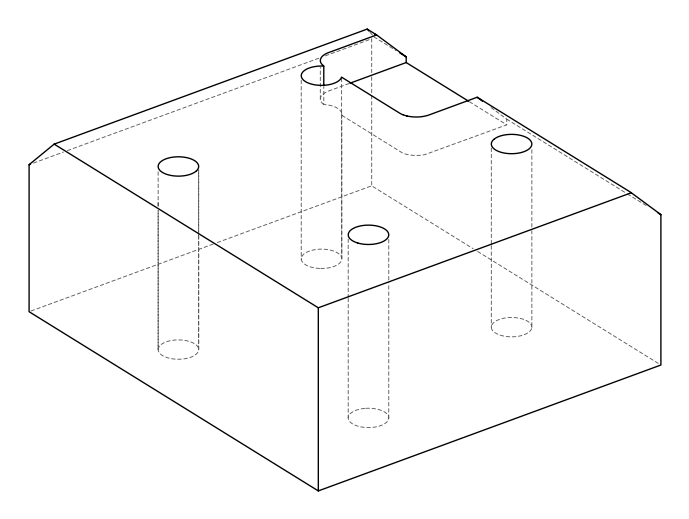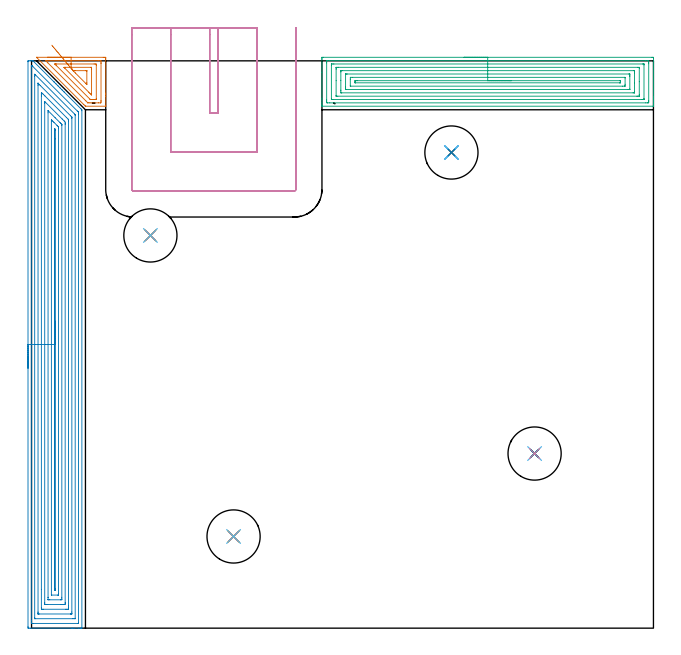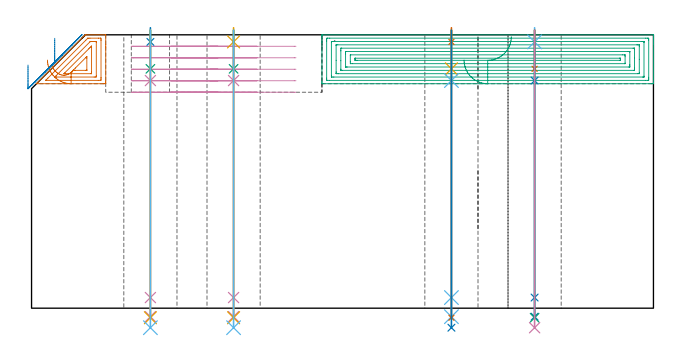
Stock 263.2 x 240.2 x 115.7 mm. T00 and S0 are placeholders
(PLAN: 24 operations, 18 tool changes, 40.1 min)
(1 AREA_MILL | FG_CHAMFER_SURFACE | UGT0205_001 | 1.47 min | 8234 mm3)
(2 AREA_MILL_1 | FG_CHAMFER_SURFACE_1 | UGT0205_001 | 16.81 min | 59201 mm3)
(3 AREA_MILL_2 | FG_CHAMFER_SURFACE_2 | UGT0205_001 | 9.24 min | 31762 mm3)
(4 MILL_OPEN_POCKET | POCKET_OPEN | UGT0201_105 | Follow Part, ap 5.5, ae 75% | 5.9 min | 142140 mm3)
(5 SPOT_DRILL | STEP1HOLE | NXT0321_9005460120000 | 0.05 min | 182 mm3)
(6 SPOT_DRILL_1 | STEP1HOLE_1 | NXT0321_9005460120000 | 0.05 min | 182 mm3)
(7 SPOT_DRILL_2 | STEP1HOLE_2 | NXT0321_9005460120000 | 0.05 min | 184 mm3)
(8 SPOT_DRILL_3 | STEP1HOLE_3 | NXT0321_9005460120000 | 0.05 min | 181 mm3)
(9 DRILL_BLIND_HOLE_INTO_CENTER | STEP1HOLE | NXT0301_067 | 0.07 min | 819 mm3)
(10 GUN_DRILL_THROUGH_HOLE | STEP1HOLE | UGT0307_006 | 0.56 min | 6501 mm3)
(11 DRILL_TO_ENLARGE_THROUGH_HOLE | STEP1HOLE | NXT0301_104 | 0.49 min | 10285 mm3)
(12 DRILL_TO_ENLARGE_THROUGH_HOLE_1 | STEP1HOLE | UGT0301_054 | 0.51 min | 28188 mm3)
(13 DRILL_BLIND_HOLE_INTO_CENTER_1 | STEP1HOLE_1 | NXT0301_067 | 0.07 min | 824 mm3)
(14 GUN_DRILL_THROUGH_HOLE_1 | STEP1HOLE_1 | UGT0307_006 | 0.56 min | 6491 mm3)
(15 DRILL_TO_ENLARGE_THROUGH_HOLE_2 | STEP1HOLE_1 | NXT0301_104 | 0.49 min | 10294 mm3)
(16 DRILL_TO_ENLARGE_THROUGH_HOLE_3 | STEP1HOLE_1 | UGT0301_054 | 0.51 min | 28184 mm3)
(17 DRILL_BLIND_HOLE_INTO_CENTER_2 | STEP1HOLE_2 | NXT0301_067 | 0.07 min | 822 mm3)
(18 GUN_DRILL_THROUGH_HOLE_2 | STEP1HOLE_2 | UGT0307_006 | 0.56 min | 6499 mm3)
(19 DRILL_TO_ENLARGE_THROUGH_HOLE_4 | STEP1HOLE_2 | NXT0301_104 | 0.49 min | 10291 mm3)
(20 DRILL_TO_ENLARGE_THROUGH_HOLE_5 | STEP1HOLE_2 | UGT0301_054 | 0.51 min | 28188 mm3)
(21 DRILL_BLIND_HOLE_INTO_CENTER_3 | STEP1HOLE_3 | NXT0301_067 | 0.07 min | 818 mm3)
(22 GUN_DRILL_THROUGH_HOLE_3 | STEP1HOLE_3 | UGT0307_006 | 0.56 min | 6497 mm3)
(23 DRILL_TO_ENLARGE_THROUGH_HOLE_6 | STEP1HOLE_3 | NXT0301_104 | 0.49 min | 10293 mm3)
(24 DRILL_TO_ENLARGE_THROUGH_HOLE_7 | STEP1HOLE_3 | UGT0301_054 | 0.51 min | 27244 mm3)
(TOOL UGT0205_001 | Chamfer Mill 20 x 3 x 45 deg. | D20 FL50 Z2)
(TOOL UGT0201_105 | End Mill 22 mm | D22 FL25 Z2)
(TOOL NXT0321_9005460120000 | NC Spot Drill, 142deg, 12mm, Carbide, Uncoated | D12 PA142 FL30 Z2)
(TOOL NXT0301_067 | Carbide Drill 9.6mm [860.1-0960-029A1-MM 2214] | D9.6 PA140 FL47 Z2)
(TOOL UGT0307_006 | Gun Drill 9 mm | D9 PA130 FL24 Z1)
(TOOL NXT0301_104 | Carbide Drill 14mm [860.1-1400-112A1-MM 2214] | D14 PA140 FL123 Z2)
(TOOL UGT0301_054 | Twist Drill 22.5 mm | D22.5 PA118 FL155 Z2)
(OP 1 AREA_MILL)
G17 G21 G94 G90
T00 M6
G54
G17 G0 G90 X6.75 Y241.6 S1061 M3
G43 Z125.7 H0
Z105.
G94 G1 X6.788 Z104.128 F250.
X6.902 Z103.264
X7.091 Z102.412
X7.353 Z101.58
X7.687 Z100.774
X8.09 Z100.
X8.558 Z99.264
X9.09 Z98.572
X9.679 Z97.929
X10.322 Z97.34
X11.014 Z96.808
X11.75 Z96.34
X12.524 Z95.937
X13.33 Z95.603
X14.162 Z95.341
X15.014 Z95.152
X15.878 Z95.038
X16.75 Z95.
X30.343 Y241.599 Z95.001
X30.904 Y241.597 Z95.003
X31.394 Y241.591 Z95.005
X31.398 Y241.531 Z95.064
X31.399 Y241.035 Z95.561
X31.4 Y240.536 Z96.059
Y226.411 Z110.183
Y225.913 Z110.681
Y225.131 Z111.468
Y225.023 Z111.575
Y221.037 Z115.562
Y220.914 Z115.68
X31.392 Y220.905 Z115.69
X31.347 Y220.9 Z115.7
X22.942
X22.805 Y220.905 Z115.69
X22.726 Y220.973 Z115.625
X22.118 Y221.582 Z115.017
X22.058 Y221.64 Z114.956
X2.301 Y241.398 Z95.2
X2.22 Y241.48 Z95.116
X2.112 Y241.591 Z95.005
X2.148 Y241.596 Z95.003
X2.261 Y241.6 Z95.
X2.301
X16.75
Y240.186 Z96.414
X28.25
X29.098 Y240.182 Z96.418
X29.135 Y240.179 Z96.421
X29.39 Y240.146 Z96.454
X29.396 Y239.882 Z96.718
X29.399 Y239.256 Z97.344
X29.4 Y238.989 Z97.611
X29.399 Y223.244 Z113.356
X29.398 Y222.979 Z113.621
X29.39 Y222.354 Z114.246
X29.169 Y222.32 Z114.28
X29.135 Y222.318 Z114.282
X28.29 Y222.314 Z114.286
X24.712 Y222.315 Z114.285
X23.86 Y222.321 Z114.279
X23.827 Y222.33 Z114.27
X23.8 Y222.354 Z114.246
X22.942 Y223.207 Z113.393
X6.894 Y239.256 Z97.344
X6.134 Y240.019 Z96.581
X6.015 Y240.146 Z96.454
X5.99 Y240.18 Z96.42
X6.055 Y240.183 Z96.417
X6.095 Y240.185 Z96.415
X16.75 Y240.186 Z96.414
Y238.772 Z97.828
X26.481 Y238.771 Z97.829
X26.965 Y238.769 Z97.831
X27.366 Y238.764 Z97.836
X27.397 Y238.366 Z98.234
X27.399 Y238.333 Z98.267
Y224.134 Z112.466
X27.398 Y224.101 Z112.499
X27.366 Y223.736 Z112.864
X26.881 Y223.731 Z112.869
X26.481 Y223.729 Z112.871
X25.999
X25.596
X25.111 Y223.732 Z112.868
X24.915 Y223.735 Z112.865
X24.864 Y223.747 Z112.853
X24.797 Y223.808 Z112.792
X24.712 Y223.888 Z112.712
X10.558 Y238.042 Z98.558
X10.236 Y238.366 Z98.234
X9.912 Y238.699 Z97.901
X9.858 Y238.765 Z97.835
X9.913 Y238.768 Z97.832
X10.02 Y238.77 Z97.83
X10.155 Y238.771 Z97.829
X10.558 Y238.772 Z97.828
X16.75
Y237.357 Z99.243
X25.143
X25.299 Y237.355 Z99.245
X25.375 Y237.352 Z99.248
X25.388 Y237.351 Z99.249
X25.391 Y237.341 Z99.259
X25.395 Y237.311 Z99.289
X25.4 Y236.785 Z99.815
Y236.587 Z100.013
X25.399 Y226.111 Z110.489
X25.396 Y225.913 Z110.687
X25.39 Y225.734 Z110.866
X25.387 Y225.673 Z110.927
X25.351 Y225.707 Z110.893
X25.139 Y225.913 Z110.687
X24.712 Y226.337 Z110.263
X24.246 Y226.802 Z109.798
X14.096 Y236.954 Z99.646
X13.784 Y237.274 Z99.326
X13.72 Y237.34 Z99.26
X13.819 Y237.35 Z99.25
X14.096 Y237.355 Z99.245
X14.216 Y237.357 Z99.243
X16.75
X17.577 Y235.938 Z100.662
X17.585 Y235.939 Z100.661
X17.635 Y235.941 Z100.659
X18.276 Y235.943 Z100.657
X18.519
X22.942 Y235.942 Z100.658
X23.186 Y235.94 Z100.66
X23.348 Y235.936 Z100.664
X23.391 Y235.932 Z100.668
X23.394 Y235.906 Z100.694
X23.397 Y235.851 Z100.749
X23.399 Y235.698 Z100.902
X23.4 Y230.79 Z105.81
X23.397 Y230.36 Z106.24
X23.393 Y230.152 Z106.448
X23.391 Y230.121 Z106.479
X23.322 Y230.186 Z106.414
X23.141 Y230.36 Z106.24
X22.942 Y230.556 Z106.044
X18.519 Y234.979 Z101.621
X17.803 Y235.698 Z100.902
X17.635 Y235.87 Z100.73
X17.577 Y235.938 Z100.662
X17.12 Y236.487 Z100.161
X16.636 Y237.067 Z99.725
X16.129 Y237.674 Z99.356
X15.604 Y238.303 Z99.057
X15.064 Y238.95 Z98.831
X14.514 Y239.61 Z98.679
X13.957 Y240.277 Z98.603
X13.399 Y240.947 Z98.602
X12.842 Y241.615 Z98.678
X12.291 Y242.274 Z98.829
X11.752 Y242.922 Z99.055
X11.226 Y243.551 Z99.353
X10.72 Y244.158 Z99.721
X10.236 Y244.739 Z100.157
X9.778 Y245.288 Z100.657
X9.35 Y245.801 Z101.218
X8.954 Y246.275 Z101.835
X8.595 Y246.705 Z102.503
G0 Z125.7
M5
M2
(OP 2 AREA_MILL_1)
G17 G21 G94 G90
T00 M6
G54
G17 G0 G90 X-1.5 Y110.05 S1061 M3
G43 Z125.7 H0
Z102.9
G94 G1 Y110.088 Z102.028 F250.
Y110.202 Z101.164
Y110.391 Z100.312
Y110.653 Z99.48
Y110.987 Z98.674
Y111.39 Z97.9
Y111.859 Z97.164
Y112.39 Z96.472
Y112.979 Z95.829
Y113.622 Z95.24
Y114.314 Z94.708
Y115.05 Z94.24
Y115.824 Z93.837
Y116.63 Z93.503
Y117.462 Z93.241
Y118.314 Z93.052
Y119.178 Z92.938
Y120.05 Z92.9
Y239.719
X-1.497 Y239.954 Z92.903
X-1.491 Y240.097 Z92.905
X-1.373 Y240.1 Z93.024
X-1.085 Z93.31
X-0.509 Z93.89
X0.233 Z94.632
X0.385 Y240.099 Z94.784
X0.607 Y240.09 Z95.003
X0.672 Y240.027 Z95.07
X0.747 Y239.954 Z95.145
X9.314 Y231.386 Z103.714
X9.461 Y231.241 Z103.858
X9.513 Y231.188 Z103.911
X10.157 Y230.543 Z104.557
X10.339 Y230.362 Z104.736
X10.998 Y229.702 Z105.398
X11.218 Y229.483 Z105.615
X11.842 Y228.858 Z106.242
X11.89 Y228.81 Z106.289
X12.097 Y228.605 Z106.493
X12.685 Y228.015 Z107.085
X12.782 Y227.919 Z107.18
X12.976 Y227.726 Z107.372
X13.528 Y227.172 Z107.928
X13.673 Y227.027 Z108.072
X13.855 Y226.847 Z108.251
X20.955 Y219.745 Z115.354
X21.299 Y219.395 Z115.686
X21.3 Y219.004 Z115.7
Y0.146
X21.294 Y0.01 Z115.693
X21.028 Y0. Z115.427
X20.583 Z114.982
X20.007 Z114.401
X17.961 Z112.358
X17.37 Z111.765
X16.787 Z111.182
X-0.502 Z93.895
X-1.085 Y0.005 Z93.312
X-1.492 Y0.01 Z92.906
X-1.496 Y0.175 Z92.902
X-1.499 Y0.592 Z92.901
X-1.5 Y120.05 Z92.9
X-0.086 Z94.314
X-0.085 Y237.725 Z94.315
X-0.082 Y238.045 Z94.318
X-0.079 Y238.082 Z94.321
X-0.077 Y238.09 Z94.323
X-0.066 Y238.094 Z94.334
X-0.019 Y238.097 Z94.381
X0.04 Z94.44
X0.103 Y238.092 Z94.503
X0.153 Y238.085 Z94.553
X0.226 Y238.016 Z94.626
X0.524 Y237.725 Z94.924
X19.368 Y218.881 Z113.768
X19.622 Y218.623 Z114.022
X19.798 Y218.44 Z114.198
X19.879 Y218.35 Z114.279
X19.881 Y218.33 Z114.281
X19.884 Y218.237 Z114.284
X19.885 Y218.113 Z114.285
X19.886 Y217.344 Z114.286
X19.885 Y2.086 Z114.285
X19.884 Y2.039 Z114.284
X19.882 Y2.016 Z114.282
X19.88 Y2.012 Z114.28
X19.866 Y2.009 Z114.266
X19.496 Y2.001 Z113.896
X0.672 Z95.072
X0.159 Y2.004 Z94.559
X-0.009 Y2.01 Z94.391
X-0.079 Y2.034 Z94.321
X-0.084 Y2.25 Z94.316
X-0.085 Y2.375 Z94.315
X-0.086 Y3.144 Z94.314
Y120.05
X1.328 Z95.728
X1.329 Y233.494 Z95.729
X1.33 Y234.159 Z95.73
X1.333 Y234.381 Z95.733
X1.335 Y234.443 Z95.735
X1.46 Y234.331 Z95.86
X1.551 Y234.247 Z95.951
X1.641 Y234.159 Z96.041
X18.249 Y217.551 Z112.649
X18.411 Y217.384 Z112.811
X18.45 Y217.339 Z112.85
X18.465 Y217.319 Z112.865
X18.467 Y217.296 Z112.867
X18.469 Y217.221 Z112.869
X18.471 Y216.996 Z112.871
Y4.158
X18.47 Y4.045 Z112.87
X18.468 Y4.018 Z112.868
X18.466 Y4.012 Z112.866
X18.455 Y4.008 Z112.855
X18.403 Y4.002 Z112.803
X18.249 Y4.001 Z112.649
X17.526 Y4. Z111.926
X1.551 Y4.001 Z95.951
X1.396 Y4.004 Z95.796
X1.352 Y4.008 Z95.752
X1.335 Y4.012 Z95.735
X1.333 Y4.024 Z95.733
X1.33 Y4.083 Z95.73
X1.329 Y4.158 Z95.729
Y4.384
X1.328 Y120.05 Z95.728
X2.743 Z97.143
Y229.702
X2.745 Y230.274 Z97.145
X2.748 Y230.593 Z97.148
Y230.594
X2.755 Y230.593 Z97.155
X3.309 Y230.042 Z97.709
X3.65 Y229.702 Z98.05
X16.491 Y216.859 Z110.891
X17.016 Y216.33 Z111.416
X17.05 Y216.289 Z111.45
X17.053 Y216.257 Z111.453
X17.055 Y216.186 Z111.455
X17.057 Y216.043 Z111.457
Y215.756
Y6.832
X17.054 Y6.261 Z111.454
X17.051 Y6.067 Z111.451
X17.048 Y6.01 Z111.448
X17.004 Y6.007 Z111.404
X16.901 Y6.004 Z111.301
X16.491 Y6. Z110.891
X16.433 Z110.833
X3.25 Z97.65
X2.893 Y6.002 Z97.293
X2.804 Y6.005 Z97.204
X2.761 Y6.01 Z97.161
X2.749 Y6.014 Z97.149
X2.748 Y6.027 Z97.148
X2.745 Y6.116 Z97.145
X2.743 Y6.515 Z97.143
Y6.832
Y120.05
X4.157 Z98.557
Y225.245
X4.158 Y226.136 Z98.558
X4.159 Y226.165 Z98.559
X4.188 Y226.702 Z98.588
X4.764 Y226.136 Z99.164
X5.066 Y225.835 Z99.466
X5.657 Y225.245 Z100.057
X14.734 Y216.168 Z109.134
X15.459 Y215.438 Z109.859
X15.612 Y215.277 Z110.012
X15.642 Y214.547 Z110.042
Y214.516
X15.643 Y9.507 Z110.043
X15.642 Y8.615 Z110.042
X15.641 Y8.586 Z110.041
X15.612 Y8.01 Z110.012
X15.336 Y8.004 Z109.736
X14.734 Y8.001 Z109.134
X14.461 Y8. Z108.861
X5.066 Y8.001 Z99.466
X4.792 Y8.002 Z99.192
X4.188 Y8.01 Z98.588
X4.159 Y8.615 Z98.559
X4.158 Y8.645 Z98.558
X4.157 Y16.416 Z98.557
Y120.05
X5.571 Z99.971
Y222.058
X5.574 Y222.57 Z99.974
X5.577 Y222.78 Z99.977
X5.58 Y222.86 Z99.98
X5.882 Y222.57 Z100.282
X5.945 Y222.507 Z100.345
X12.976 Y215.477 Z107.376
X13.855 Y214.596 Z108.255
X13.902 Y214.547 Z108.302
X14.222 Y214.174 Z108.622
X14.226 Y213.655 Z108.626
X14.228 Y213.276 Z108.628
Y10.911
X14.225 Y10.398 Z108.625
X14.222 Y10.026 Z108.622
X13.855 Y10.01 Z108.255
X13.367 Y10.002 Z107.767
X12.976 Y10. Z107.376
X12.489 Z106.889
X6.824 Z101.224
X6.336 Y10.002 Z100.736
X5.945 Y10.01 Z100.345
X5.578 Y10.028 Z99.978
X5.574 Y10.398 Z99.974
X5.572 Y10.777 Z99.972
X5.571 Y120.05 Z99.971
X6.985 Z101.385
X6.986 Y218.113 Z101.386
X6.988 Y218.838 Z101.388
X6.991 Y219.004 Z101.391
X6.997 Z101.397
X9.994 Y216.009 Z104.394
X12.097 Y213.906 Z106.497
X12.347 Y213.655 Z106.747
X12.604 Y213.393 Z107.004
X12.777 Y213.213 Z107.177
X12.808 Y213.173 Z107.208
X12.81 Y213.154 Z107.21
X12.813 Y213.109 Z107.213
X12.814 Y212.928 Z107.214
X12.815 Y212.764 Z107.215
X12.814 Y13.073 Z107.214
X12.812 Y12.347 Z107.212
X12.809 Y12.181 Z107.209
X12.804 Y12.01 Z107.204
X12.454 Y12.003 Z106.854
X12.275 Y12.001 Z106.675
X7.703 Y12. Z102.103
X7.001 Y12.002 Z101.401
X6.995 Y12.007 Z101.395
X6.991 Y12.012 Z101.391
X6.989 Y12.181 Z101.389
X6.986 Y12.909 Z101.386
X6.985 Y13.073 Z101.385
Y120.05
X8.399 Z102.799
X8.4 Y214.732 Z102.8
X8.401 Y214.917 Z102.801
X8.403 Y215.04 Z102.803
X8.406 Y215.123 Z102.806
X8.439 Y215.102 Z102.839
X8.582 Y214.966 Z102.982
X9.006 Y214.547 Z103.406
X9.461 Y214.093 Z103.861
X10.79 Y212.764 Z105.19
X11.218 Y212.333 Z105.618
X11.33 Y212.216 Z105.73
X11.384 Y212.158 Z105.784
X11.393 Y212.056 Z105.793
X11.398 Y211.872 Z105.798
X11.4 Y211.688 Z105.8
Y14.671
X11.399 Y14.486 Z105.799
X11.396 Y14.116 Z105.796
X11.393 Y14.018 Z105.793
X11.375 Y14.01 Z105.775
X11.324 Y14.005 Z105.724
X11.218 Y14.001 Z105.618
X11.183 Y14. Z105.583
X8.545 Y14.001 Z102.945
X8.406 Y14.011 Z102.806
X8.401 Y14.05 Z102.801
X8.4 Y14.064 Z102.8
X8.399 Y120.05 Z102.799
X9.814 Z104.214
Y210.623
X9.815 Y210.981 Z104.215
X9.817 Y211.156 Z104.217
X9.821 Y211.242 Z104.221
X9.823 Y211.269 Z104.223
X9.843 Y211.253 Z104.243
X9.898 Y211.2 Z104.298
X9.952 Y211.144 Z104.352
X9.976 Y211.116 Z104.376
X9.98 Y211.067 Z104.38
X9.983 Y210.981 Z104.383
X9.985 Y210.806 Z104.385
X9.986 Y207.072 Z104.386
Y16.639
X9.985 Y16.28 Z104.385
X9.982 Y16.109 Z104.382
X9.98 Y16.027 Z104.38
X9.9 Y16.01 Z104.3
X9.82 Y16.026 Z104.22
X9.818 Y16.106 Z104.218
X9.815 Y16.279 Z104.215
X9.814 Y16.639 Z104.214
Y16.814
Y120.05
Y120.922 Z104.252
Y121.787 Z104.366
Y122.638 Z104.554
Y123.47 Z104.817
Y124.276 Z105.151
Y125.05 Z105.553
Y125.786 Z106.022
Y126.478 Z106.553
Y127.121 Z107.143
Y127.71 Z107.786
Y128.242 Z108.478
Y128.71 Z109.214
Y129.113 Z109.988
Y129.447 Z110.794
Y129.709 Z111.626
Y129.898 Z112.477
Y130.012 Z113.342
Y130.05 Z114.214
G0 Z125.7
M5
M2
(OP 3 AREA_MILL_2)
G17 G21 G94 G90
T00 M6
G54
G17 G0 G90 X183.05 Y241.6 S1061 M3
G43 Z125.7 H0
Z105.
G94 G1 X183.088 Z104.128 F250.
X183.202 Z103.264
X183.391 Z102.412
X183.653 Z101.58
X183.987 Z100.774
X184.39 Z100.
X184.858 Z99.264
X185.39 Z98.572
X185.979 Z97.929
X186.622 Z97.34
X187.314 Z96.808
X188.05 Z96.34
X188.824 Z95.937
X189.63 Z95.603
X190.462 Z95.341
X191.314 Z95.152
X192.178 Z95.038
X193.05 Z95.
X262.605
X262.934 Y241.596 Z95.002
X263.19 Y241.591 Z95.006
X263.2 Y241.331 Z95.266
Y224.727 Z111.867
Y224.134 Z112.46
Y223.542 Z113.055
Y223.244 Z113.352
Y222.652 Z113.944
Y222.354 Z114.241
Y221.758 Z114.841
Y221.278 Z115.321
X263.193 Y220.938 Z115.653
X263.19 Y220.903 Z115.688
X263.051 Y220.9 Z115.7
X123.049
X122.909 Y220.903 Z115.688
X122.9 Y220.94 Z115.651
Y221.279 Z115.321
Y221.758 Z114.841
Y222.354 Z114.241
Y223.542 Z113.055
Y224.134 Z112.46
Y235.105 Z101.492
Y240.739 Z95.858
X122.902 Y241.035 Z95.562
X122.907 Y241.591 Z95.006
X122.935 Y241.594 Z95.004
X123.495 Y241.6 Z95.
X193.05
Y240.186 Z96.414
X259.889
X260.783 Y240.184 Z96.416
X260.821 Y240.181 Z96.419
X261.19 Y240.146 Z96.454
X261.197 Y239.77 Z96.83
X261.199 Y239.256 Z97.344
X261.2 Y238.878 Z97.722
X261.199 Y223.244 Z113.356
X261.198 Y222.868 Z113.732
X261.19 Y222.354 Z114.246
X260.858 Y222.318 Z114.282
X260.821 Y222.317 Z114.283
X259.97 Y222.314 Z114.286
X126.211
X125.317 Y222.316 Z114.284
X125.279 Y222.319 Z114.281
X124.91 Y222.354 Z114.246
X124.903 Y222.73 Z113.87
X124.901 Y223.244 Z113.356
X124.9 Y223.622 Z112.978
X124.901 Y239.256 Z97.344
X124.902 Y239.632 Z96.968
X124.91 Y240.146 Z96.454
X125.242 Y240.182 Z96.418
X125.279 Y240.183 Z96.417
X126.13 Y240.186 Z96.414
X193.05
Y238.772 Z97.828
X258.632 Y238.771 Z97.829
X259.038 Y238.77 Z97.83
X259.172 Y238.767 Z97.833
X259.187 Y238.765 Z97.835
X259.192 Y238.722 Z97.878
X259.197 Y238.636 Z97.964
X259.199 Y238.528 Z98.072
X259.2 Y238.366 Z98.234
X259.199 Y224.134 Z112.466
X259.198 Y223.973 Z112.627
X259.19 Y223.811 Z112.789
X259.181 Y223.735 Z112.865
X259.139 Y223.733 Z112.867
X259.038 Y223.73 Z112.87
X258.552 Y223.729 Z112.871
X258.146 Y223.728 Z112.872
X127.468 Y223.729 Z112.871
X127.062 Y223.73 Z112.87
X126.928 Y223.733 Z112.867
X126.913 Y223.735 Z112.865
X126.908 Y223.778 Z112.822
X126.903 Y223.864 Z112.736
X126.901 Y223.972 Z112.628
X126.9 Y224.134 Z112.466
X126.901 Y238.366 Z98.234
X126.902 Y238.527 Z98.073
X126.91 Y238.69 Z97.91
X126.919 Y238.765 Z97.835
X126.961 Y238.767 Z97.833
X127.062 Y238.769 Z97.831
X127.548 Y238.771 Z97.829
X127.954 Y238.772 Z97.828
X193.05
Y237.357 Z99.243
X256.483
X257.15 Y237.352 Z99.248
X257.183 Y237.351 Z99.249
X257.19 Y237.317 Z99.283
X257.195 Y237.221 Z99.379
X257.199 Y237.028 Z99.572
X257.2 Y231.277 Z105.323
Y225.913 Z110.687
X257.198 Y225.495 Z111.105
X257.194 Y225.286 Z111.314
X257.19 Y225.183 Z111.417
X257.178 Y225.149 Z111.451
X257.13 Y225.147 Z111.453
X256.363 Y225.143 Z111.457
X256.243
X129.617
X128.95 Y225.148 Z111.452
X128.917 Y225.149 Z111.451
X128.91 Y225.183 Z111.417
X128.905 Y225.279 Z111.321
X128.901 Y225.472 Z111.128
X128.9 Y231.695 Z104.905
Y236.587 Z100.013
X128.902 Y237.005 Z99.595
X128.906 Y237.214 Z99.386
X128.91 Y237.317 Z99.283
X128.922 Y237.351 Z99.249
X128.97 Y237.353 Z99.247
X129.737 Y237.357 Z99.243
X129.857
X193.05
Y235.943 Z100.657
X254.825
X254.989 Y235.941 Z100.659
X255.12 Y235.937 Z100.663
X255.19 Y235.933 Z100.667
X255.193 Y235.904 Z100.696
X255.197 Y235.698 Z100.902
X255.2 Y235.079 Z101.521
Y234.808 Z101.792
Y230.631 Z105.969
Y227.073 Z109.527
X255.198 Y226.802 Z109.798
X255.194 Y226.648 Z109.952
X255.19 Y226.573 Z110.027
X255.179 Y226.564 Z110.036
X255.141 Y226.56 Z110.04
X255.071 Y226.558 Z110.042
X254.825 Y226.557 Z110.043
X254.579
X131.275
X131.111 Y226.559 Z110.041
X130.98 Y226.563 Z110.037
X130.91 Y226.567 Z110.033
X130.908 Y226.596 Z110.004
X130.903 Y226.802 Z109.798
X130.9 Y227.421 Z109.179
Y227.692 Z108.908
Y231.869 Z104.731
Y235.427 Z101.173
X130.902 Y235.698 Z100.902
X130.906 Y235.852 Z100.748
X130.91 Y235.927 Z100.673
X130.921 Y235.936 Z100.664
X130.959 Y235.94 Z100.661
X131.029 Y235.942 Z100.658
X131.275 Y235.943 Z100.657
X131.521
X193.05
Y234.529 Z102.071
X252.796 Y234.528 Z102.072
X253.078 Y234.527 Z102.073
X253.156 Y234.524 Z102.076
X253.188 Y234.522 Z102.078
X253.19 Y234.505 Z102.095
X253.197 Y234.407 Z102.193
X253.199 Y233.919 Z102.681
X253.2 Y233.515 Z103.085
X253.199 Y228.179 Z108.421
X253.196 Y228.044 Z108.556
X253.192 Y227.996 Z108.604
X253.188 Y227.977 Z108.623
X253.177 Y227.976 Z108.624
X253.101 Y227.974 Z108.626
X252.796 Y227.972 Z108.628
X252.516 Y227.971 Z108.629
X133.304 Y227.972 Z108.628
X133.022 Y227.973 Z108.627
X132.944 Y227.976 Z108.624
X132.912 Y227.978 Z108.622
X132.91 Y227.995 Z108.605
X132.903 Y228.092 Z108.508
X132.901 Y228.581 Z108.019
X132.9 Y228.985 Z107.615
X132.901 Y234.321 Z102.279
X132.904 Y234.456 Z102.144
X132.908 Y234.504 Z102.096
X132.912 Y234.523 Z102.077
X132.923 Y234.524 Z102.076
X132.999 Y234.526 Z102.074
X133.304 Y234.528 Z102.072
X133.584 Y234.529 Z102.071
X193.05
Y233.115 Z103.485
X251.012 Y233.114 Z103.486
X251.098 Y233.113 Z103.487
X251.155 Y233.111 Z103.489
X251.19 Y233.107 Z103.493
X251.193 Y233.091 Z103.509
X251.197 Y233.029 Z103.571
X251.2 Y232.842 Z103.758
X251.199 Y230.174 Z106.426
X251.19 Y229.471 Z107.129
X251.175 Y229.392 Z107.208
X251.095 Y229.388 Z107.212
X251.012 Y229.387 Z107.213
X250.206 Y229.385 Z107.215
X135.088
X135.002 Y229.387 Z107.213
X134.945 Y229.389 Z107.211
X134.91 Y229.393 Z107.207
X134.907 Y229.409 Z107.191
X134.903 Y229.471 Z107.129
X134.9 Y229.658 Z106.942
X134.901 Y232.326 Z104.274
X134.91 Y233.029 Z103.571
X134.925 Y233.108 Z103.492
X135.005 Y233.112 Z103.488
X135.088 Y233.113 Z103.487
X135.894 Y233.115 Z103.485
X193.05
Y231.7 Z104.9
X249.107
X249.148 Y231.698 Z104.902
X249.179 Y231.694 Z104.906
X249.19 Y231.69 Z104.91
X249.193 Y231.67 Z104.93
X249.2 Y231.279 Z105.321
X249.199 Y231.25 Z105.35
X249.19 Y230.821 Z105.779
X249.18 Y230.806 Z105.794
X249.139 Y230.803 Z105.797
X249.06 Y230.801 Z105.799
X248.939 Y230.8 Z105.8
X248.789 Y230.799 Z105.801
X136.993 Y230.8 Z105.8
X136.952 Y230.802 Z105.798
X136.921 Y230.806 Z105.794
X136.91 Y230.81 Z105.79
X136.907 Y230.83 Z105.77
X136.9 Y231.221 Z105.379
X136.901 Y231.25 Z105.35
X136.91 Y231.679 Z104.921
X136.92 Y231.694 Z104.906
X136.961 Y231.697 Z104.903
X137.04 Y231.699 Z104.901
X137.763 Y231.7 Z104.9
X193.05
X193.922 Z104.938
X194.786 Z105.051
X195.638 Z105.24
X196.47 Z105.503
X197.276 Z105.836
X198.05 Z106.239
X198.786 Z106.708
X199.478 Z107.239
X200.121 Z107.828
X200.71 Z108.472
X201.242 Z109.164
X201.71 Z109.9
X202.113 Z110.673
X202.447 Z111.479
X202.709 Z112.311
X202.898 Z113.163
X203.012 Z114.028
X203.05 Z114.9
G0 Z125.7
M5
M2
(OP 4 MILL_OPEN_POCKET)
G17 G21 G94 G90
T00 M6
G54
G17 G0 G90 X75.4 Y254.1 S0 M3
G43 Z125.7 H0
Z110.84
G94 G1 Y251.1 F250.
Y218. F500.
X78.9
Y251.1
Y254.1 F250.
X58.9
Y251.1
Y201.5 F500.
X95.4
Y251.1
Y254.1 F250.
X42.4
Y251.1
Y185.7 F500.
G3 X43.074 Y185. R0.7
G1 X111.2
G3 X111.9 Y185.7 R0.7
G1 Y251.1
Y254.1 F250.
G0 X75.4 Z105.98
G1 Y251.1
Y218. F500.
X78.9
Y251.1
Y254.1 F250.
X58.9
Y251.1
Y201.5 F500.
X95.4
Y251.1
Y254.1 F250.
X42.4
Y251.1
Y185.7 F500.
G3 X43.074 Y185. R0.7
G1 X111.2
G3 X111.9 Y185.7 R0.7
G1 Y251.1
Y254.1 F250.
G0 X75.4 Z101.12
G1 Y251.1
Y218. F500.
X78.9
Y251.1
Y254.1 F250.
X58.9
Y251.1
Y201.5 F500.
X95.4
Y251.1
Y254.1 F250.
X42.4
Y251.1
Y185.7 F500.
G3 X43.074 Y185. R0.7
G1 X111.2
G3 X111.9 Y185.7 R0.7
G1 Y251.1
Y254.1 F250.
G0 X75.4 Z96.26
G1 Y251.1
Y218. F500.
X78.9
Y251.1
Y254.1 F250.
X58.9
Y251.1
Y201.5 F500.
X95.4
Y251.1
Y254.1 F250.
X42.4
Y251.1
Y185.7 F500.
G3 X43.074 Y185. R0.7
G1 X111.2
G3 X111.9 Y185.7 R0.7
G1 Y251.1
Y254.1 F250.
G0 X75.4 Z91.4
G1 Y251.1
Y218. F500.
X78.9
Y251.1
Y254.1 F250.
X58.9
Y251.1
Y201.5 F500.
X95.4
Y251.1
Y254.1 F250.
X42.4
Y251.1
Y185.7 F500.
G3 X43.074 Y185. R0.7
G1 X111.2
G3 X111.9 Y185.7 R0.7
G1 Y251.1
Y254.1 F250.
G0 Z125.7
M5
M2
(OP 5 SPOT_DRILL)
G17 G21 G94 G90
T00 M6
G54
G17 G0 G90 X85.5 Y38.8 S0 M3
G43 Z125.7 H0
G94 G81 G98 Z112.7 F250. R118.7
G80
M5
M2
(OP 6 SPOT_DRILL_1)
G17 G21 G94 G90
T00 M6
G54
G17 G0 G90 X212.9 Y73.9 S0 M3
G43 Z125.7 H0
G94 G81 G98 Z112.7 F250. R118.7
G80
M5
M2
(OP 7 SPOT_DRILL_2)
G17 G21 G94 G90
T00 M6
G54
G17 G0 G90 X177.7 Y201.3 S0 M3
G43 Z125.7 H0
G94 G81 G98 Z112.7 F250. R118.7
G80
M5
M2
(OP 8 SPOT_DRILL_3)
G17 G21 G94 G90
T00 M6
G54
G17 G0 G90 X50.3 Y166.2 S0 M3
G43 Z125.7 H0
G94 G81 G98 Z112.7 F250. R118.7
G80
M5
M2
(OP 9 DRILL_BLIND_HOLE_INTO_CENTER)
G17 G21 G94 G90
T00 M6
G54
G17 G0 G90 X85.5 Y38.8 S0 M3
G43 Z125.7 H1
G94 G81 G98 Z101.3 F250. R117.7
G80
M5
M2
(OP 10 GUN_DRILL_THROUGH_HOLE)
G17 G21 G94 G90
T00 M6
G54
G17 G0 G90 X85.5 Y38.8 M8
G43 Z125.7 H0
Z111.868
S716 M3
G94 G1 Z96.339 F125. M26
G4 X.084
Z4.5 F250.
G4 X.084
Z-3.598 F125.
G4 X.084
M5
M9
G0 Z111.868
Z125.7
M2
(OP 11 DRILL_TO_ENLARGE_THROUGH_HOLE)
G17 G21 G94 G90
T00 M6
G54
G17 G0 G90 X85.5 Y38.8 S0 M3
G43 Z125.7 H1
G94 G73 G98 Z-4.048 F250. Q13.305 R117.7
G80
M5
M2
(OP 12 DRILL_TO_ENLARGE_THROUGH_HOLE_1)
G17 G21 G94 G90
T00 M6
G54
G17 G0 G90 X85.5 Y38.8 S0 M3
G43 Z125.7 H0
G94 G73 G98 Z-8.26 F250. Q20.66 R117.7
G80
M5
M2
(OP 13 DRILL_BLIND_HOLE_INTO_CENTER_1)
G17 G21 G94 G90
T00 M6
G54
G17 G0 G90 X212.9 Y73.9 S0 M3
G43 Z125.7 H1
G94 G81 G98 Z101.3 F250. R117.7
G80
M5
M2
(OP 14 GUN_DRILL_THROUGH_HOLE_1)
G17 G21 G94 G90
T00 M6
G54
G17 G0 G90 X212.9 Y73.9 M8
G43 Z125.7 H0
Z111.868
S716 M3
G94 G1 Z96.339 F125. M26
G4 X.084
Z4.5 F250.
G4 X.084
Z-3.598 F125.
G4 X.084
M5
M9
G0 Z111.868
Z125.7
M2
(OP 15 DRILL_TO_ENLARGE_THROUGH_HOLE_2)
G17 G21 G94 G90
T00 M6
G54
G17 G0 G90 X212.9 Y73.9 S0 M3
G43 Z125.7 H1
G94 G73 G98 Z-4.048 F250. Q13.305 R117.7
G80
M5
M2
(OP 16 DRILL_TO_ENLARGE_THROUGH_HOLE_3)
G17 G21 G94 G90
T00 M6
G54
G17 G0 G90 X212.9 Y73.9 S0 M3
G43 Z125.7 H0
G94 G73 G98 Z-8.26 F250. Q20.66 R117.7
G80
M5
M2
(OP 17 DRILL_BLIND_HOLE_INTO_CENTER_2)
G17 G21 G94 G90
T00 M6
G54
G17 G0 G90 X177.7 Y201.3 S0 M3
G43 Z125.7 H1
G94 G81 G98 Z101.3 F250. R117.7
G80
M5
M2
(OP 18 GUN_DRILL_THROUGH_HOLE_2)
G17 G21 G94 G90
T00 M6
G54
G17 G0 G90 X177.7 Y201.3 M8
G43 Z125.7 H0
Z111.868
S716 M3
G94 G1 Z96.339 F125. M26
G4 X.084
Z4.5 F250.
G4 X.084
Z-3.598 F125.
G4 X.084
M5
M9
G0 Z111.868
Z125.7
M2
(OP 19 DRILL_TO_ENLARGE_THROUGH_HOLE_4)
G17 G21 G94 G90
T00 M6
G54
G17 G0 G90 X177.7 Y201.3 S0 M3
G43 Z125.7 H1
G94 G73 G98 Z-4.048 F250. Q13.305 R117.7
G80
M5
M2
(OP 20 DRILL_TO_ENLARGE_THROUGH_HOLE_5)
G17 G21 G94 G90
T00 M6
G54
G17 G0 G90 X177.7 Y201.3 S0 M3
G43 Z125.7 H0
G94 G73 G98 Z-8.26 F250. Q20.66 R117.7
G80
M5
M2
(OP 21 DRILL_BLIND_HOLE_INTO_CENTER_3)
G17 G21 G94 G90
T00 M6
G54
G17 G0 G90 X50.3 Y166.2 S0 M3
G43 Z125.7 H1
G94 G81 G98 Z101.3 F250. R117.7
G80
M5
M2
(OP 22 GUN_DRILL_THROUGH_HOLE_3)
G17 G21 G94 G90
T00 M6
G54
G17 G0 G90 X50.3 Y166.2 M8
G43 Z125.7 H0
Z111.868
S716 M3
G94 G1 Z96.339 F125. M26
G4 X.084
Z4.5 F250.
G4 X.084
Z-3.598 F125.
G4 X.084
M5
M9
G0 Z111.868
Z125.7
M2
(OP 23 DRILL_TO_ENLARGE_THROUGH_HOLE_6)
G17 G21 G94 G90
T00 M6
G54
G17 G0 G90 X50.3 Y166.2 S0 M3
G43 Z125.7 H1
G94 G73 G98 Z-4.048 F250. Q13.305 R117.7
G80
M5
M2
(OP 24 DRILL_TO_ENLARGE_THROUGH_HOLE_7)
G17 G21 G94 G90
T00 M6
G54
G17 G0 G90 X50.3 Y166.2 S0 M3
G43 Z125.7 H0
G94 G73 G98 Z-8.26 F250. Q20.66 R117.7
G80
M5
M2
